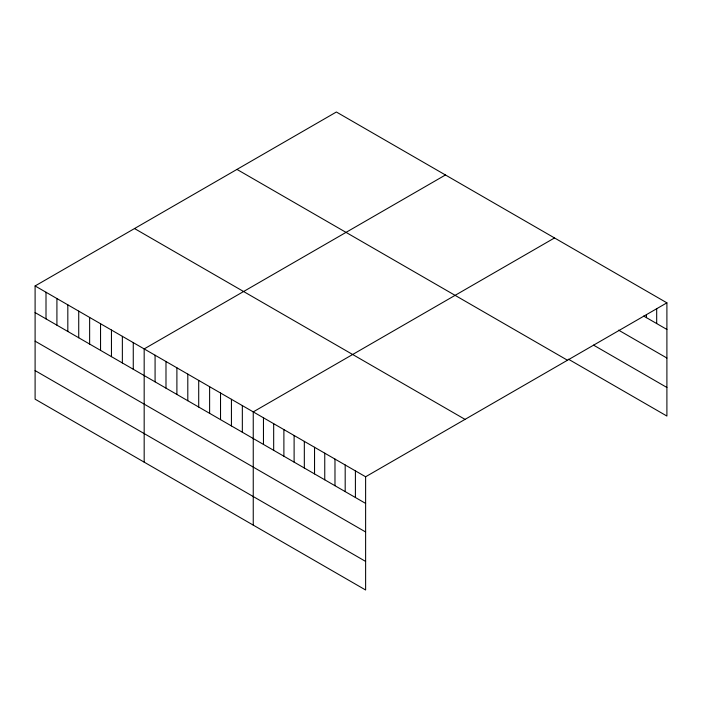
<?xml version="1.0" encoding="UTF-8"?>
<svg xmlns="http://www.w3.org/2000/svg" width="702" height="702" viewBox="0 0 702 702"><rect width="100%" height="100%" fill="white"/><g stroke="black" fill="none" stroke-linecap="round" stroke-linejoin="round"><path stroke-width="1.05" d="M666.9 302.834L365.619 476.772L365.619 589.996L35.1 399.166L35.1 285.951L336.381 112.004L666.9 302.834L666.9 416.049L568.453 359.213M445.454 174.974L144.173 348.92L144.173 462.144M554.519 237.952L253.246 411.89L253.246 525.114M643.681 316.058L666.9 329.457M618.602 330.151L666.9 358.038M593.532 345.121L666.9 387.478M236.96 169.41L567.479 360.231M134.521 228.545L465.04 419.375M35.1 285.951L365.619 476.772M35.1 312.574L365.619 503.404M35.1 341.154L365.619 531.976M35.1 370.595L365.619 561.416M656.686 308.652L656.686 323.561M646.472 314.47L646.472 317.664M355.405 470.875L355.405 497.507M345.191 464.978L345.191 491.602M334.977 459.073L334.977 485.705M324.754 453.176L324.754 479.808M314.54 447.279L314.54 473.911M304.326 441.382L304.326 468.015M294.112 435.486L294.112 462.118M283.889 429.589L283.889 456.221M273.675 423.683L273.675 450.315M263.461 417.787L263.461 444.419M242.339 405.598L242.339 432.221M231.432 399.298L231.432 425.93M220.525 392.997L220.525 419.629M209.617 386.705L209.617 413.329M198.71 380.405L198.71 407.037M187.803 374.105L187.803 400.737M176.895 367.813L176.895 394.445M165.988 361.512L165.988 388.145M155.081 355.212L155.081 381.844M133.266 342.62L133.266 369.252M122.359 336.328L122.359 362.952M111.451 330.028L111.451 356.66M100.544 323.727L100.544 350.359M89.637 317.436L89.637 344.068M78.729 311.135L78.729 337.767M67.822 304.835L67.822 331.467M56.915 298.543L56.915 325.175M46.007 292.243L46.007 318.875"/></g></svg>
